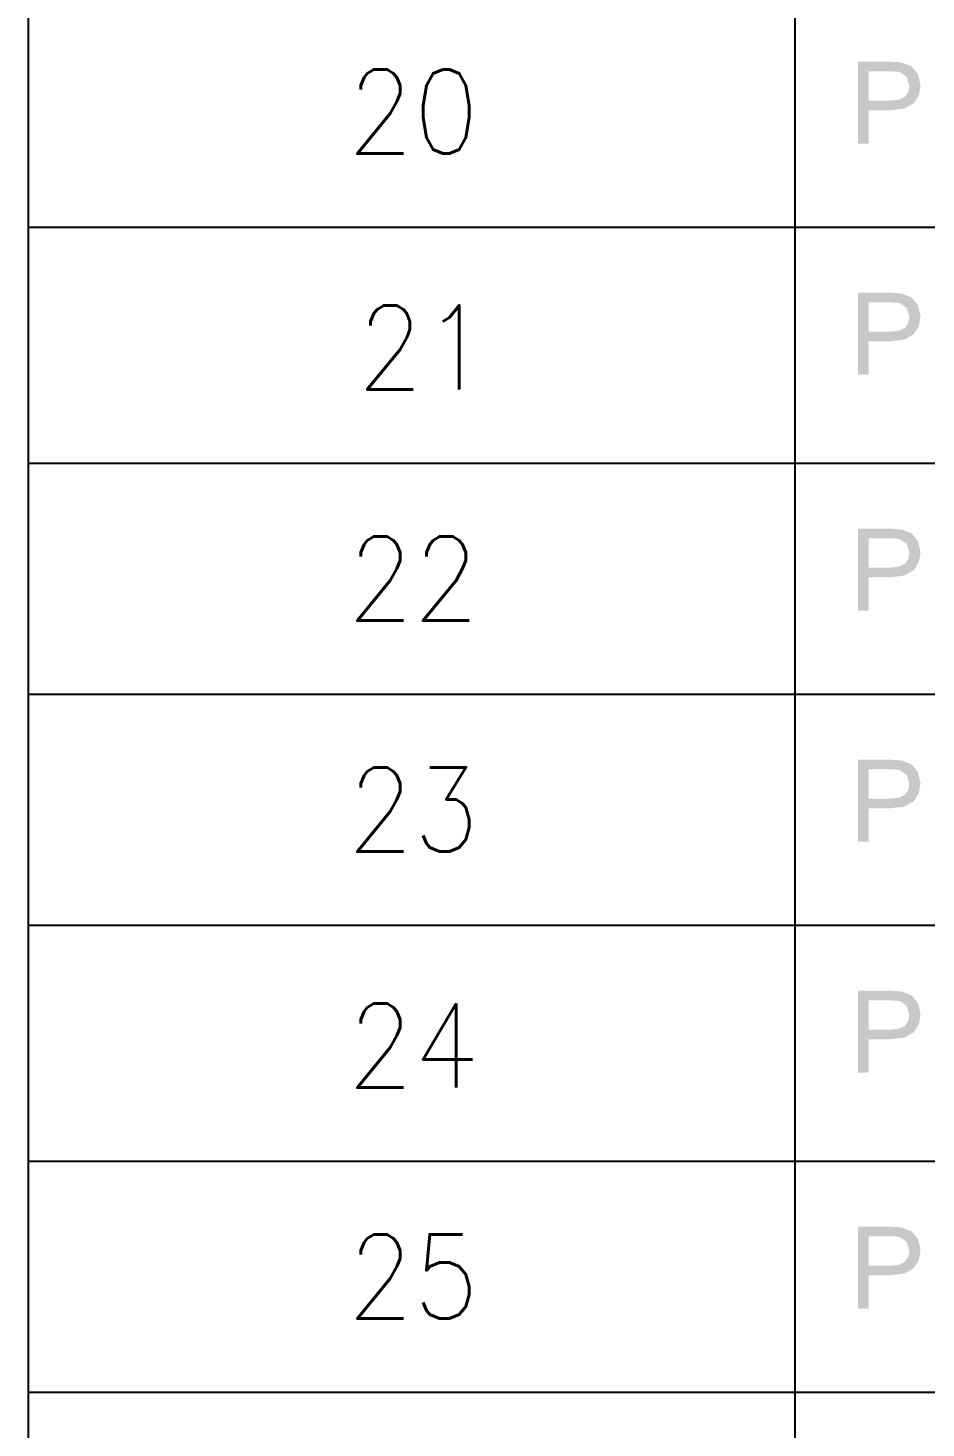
# Model space of a CAD drawing. Header units: millimetres. Extents: x 0 to 420, y 0 to 297.
# Drawn here: x 28.91 to 36.65, y 186.59 to 198.65 of the extents above; entities that cross this region are included whole.
import ezdxf

# ---------------------------------------------------------------- set-up
doc = ezdxf.new("R2010")
doc.units = ezdxf.units.MM
doc.layers.get('0').update_dxf_attribs({"linetype": 'CONTINUOUS'})
doc.styles.get("Standard").update_dxf_attribs({"font": 'STANDARD'})

msp = doc.modelspace()

# ---------------------------------------------------------------- hatches: boundary and pattern name
at = {"true_color": 0x0000fb}
h = msp.add_hatch(color=0, dxfattribs=at)
h.paths.add_polyline_path([(36.059401, 197.654333), (36.059401, 198.361543), (36.326189, 198.361543), (36.433676, 198.354928), (36.521319, 198.321304), (36.577543, 198.252953), (36.599041, 198.157042), (36.58464, 198.073464), (36.541714, 198.004355), (36.46103, 197.957502), (36.334457, 197.942068), (36.153108, 197.942068), (36.153108, 197.654333)], flags=0)
h.paths.add_polyline_path([(36.153108, 198.025301), (36.336111, 198.025301), (36.41335, 198.033638), (36.464544, 198.058925), (36.49307, 198.099371), (36.502578, 198.154286), (36.479978, 198.229802), (36.421549, 198.271694), (36.38765, 198.276173), (36.333906, 198.277758), (36.153108, 198.277758)], flags=0)
h = msp.add_hatch(color=0, dxfattribs=at)
h.paths.add_polyline_path([(36.059401, 195.664667), (36.059401, 196.371876), (36.326189, 196.371876), (36.433676, 196.365261), (36.521319, 196.331637), (36.577543, 196.263286), (36.599041, 196.167375), (36.58464, 196.083797), (36.541714, 196.014688), (36.46103, 195.967835), (36.334457, 195.952401), (36.153108, 195.952401), (36.153108, 195.664667)], flags=0)
h.paths.add_polyline_path([(36.153108, 196.035635), (36.336111, 196.035635), (36.41335, 196.043972), (36.464544, 196.069259), (36.49307, 196.109704), (36.502578, 196.164619), (36.479978, 196.240135), (36.421549, 196.282028), (36.38765, 196.286506), (36.333906, 196.288091), (36.153108, 196.288091)], flags=0)
h = msp.add_hatch(color=0, dxfattribs=at)
h.paths.add_polyline_path([(36.059401, 193.632667), (36.059401, 194.339876), (36.326189, 194.339876), (36.433676, 194.333261), (36.521319, 194.299637), (36.577543, 194.231286), (36.599041, 194.135375), (36.58464, 194.051797), (36.541714, 193.982688), (36.46103, 193.935835), (36.334457, 193.920401), (36.153108, 193.920401), (36.153108, 193.632667)], flags=0)
h.paths.add_polyline_path([(36.153108, 194.003635), (36.336111, 194.003635), (36.41335, 194.011972), (36.464544, 194.037259), (36.49307, 194.077704), (36.502578, 194.132619), (36.479978, 194.208135), (36.421549, 194.250028), (36.38765, 194.254506), (36.333906, 194.256091), (36.153108, 194.256091)], flags=0)
h = msp.add_hatch(color=0, dxfattribs=at)
h.paths.add_polyline_path([(36.059401, 191.643), (36.059401, 192.350209), (36.326189, 192.350209), (36.433676, 192.343595), (36.521319, 192.30997), (36.577543, 192.24162), (36.599041, 192.145708), (36.58464, 192.06213), (36.541714, 191.993022), (36.46103, 191.946168), (36.334457, 191.930734), (36.153108, 191.930734), (36.153108, 191.643)], flags=0)
h.paths.add_polyline_path([(36.153108, 192.013968), (36.336111, 192.013968), (36.41335, 192.022305), (36.464544, 192.047592), (36.49307, 192.088037), (36.502578, 192.142952), (36.479978, 192.218469), (36.421549, 192.260361), (36.38765, 192.26484), (36.333906, 192.266424), (36.153108, 192.266424)], flags=0)
h = msp.add_hatch(color=0, dxfattribs=at)
h.paths.add_polyline_path([(36.059401, 189.653333), (36.059401, 190.360543), (36.326189, 190.360543), (36.433676, 190.353928), (36.521319, 190.320304), (36.577543, 190.251953), (36.599041, 190.156042), (36.58464, 190.072464), (36.541714, 190.003355), (36.46103, 189.956502), (36.334457, 189.941068), (36.153108, 189.941068), (36.153108, 189.653333)], flags=0)
h.paths.add_polyline_path([(36.153108, 190.024301), (36.336111, 190.024301), (36.41335, 190.032638), (36.464544, 190.057925), (36.49307, 190.098371), (36.502578, 190.153286), (36.479978, 190.228802), (36.421549, 190.270694), (36.38765, 190.275173), (36.333906, 190.276758), (36.153108, 190.276758)], flags=0)
h = msp.add_hatch(color=0, dxfattribs=at)
h.paths.add_polyline_path([(36.059401, 187.621333), (36.059401, 188.328543), (36.326189, 188.328543), (36.433676, 188.321928), (36.521319, 188.288304), (36.577543, 188.219953), (36.599041, 188.124042), (36.58464, 188.040464), (36.541714, 187.971355), (36.46103, 187.924502), (36.334457, 187.909068), (36.153108, 187.909068), (36.153108, 187.621333)], flags=0)
h.paths.add_polyline_path([(36.153108, 187.992301), (36.336111, 187.992301), (36.41335, 188.000638), (36.464544, 188.025925), (36.49307, 188.066371), (36.502578, 188.121286), (36.479978, 188.196802), (36.421549, 188.238694), (36.38765, 188.243173), (36.333906, 188.244758), (36.153108, 188.244758)], flags=0)

# ---------------------------------------------------------------- linework, layer by layer
at = {"color": 0, "true_color": 0x000007}
for points in [[(28.913667, 241.3), (28.913667, 34.586333)], [(35.517667, 241.3), (35.517667, 34.586333)], [(28.913667, 196.934667), (77.681667, 196.934667)], [(28.913667, 194.902667), (77.681667, 194.902667)], [(28.913667, 192.913), (77.681667, 192.913)], [(28.913667, 190.923333), (77.681667, 190.923333)], [(28.913667, 188.891333), (77.681667, 188.891333)], [(28.913667, 186.901667), (77.681667, 186.901667)]]:
    msp.add_lwpolyline(points, dxfattribs=at)

# ---------------------------------------------------------------- texts
at = {"color": 0, "true_color": 0x0000fb, "char_height": 0.724708, "attachment_point": 1}
for s, insert, width in [('20', (31.665332, 198.294371), 0.88575423), ('21', (31.75, 196.262377), 0.72470802), ('22', (31.665332, 194.272705), 0.88575423), ('23', (31.665332, 192.283041), 0.88575423), ('24', (31.665332, 190.251038), 0.96627736), ('25', (31.665332, 188.261375), 0.88575423)]:
    msp.add_mtext(s, dxfattribs=dict(at, insert=insert, width=width))

doc.saveas('drawing.dxf')
